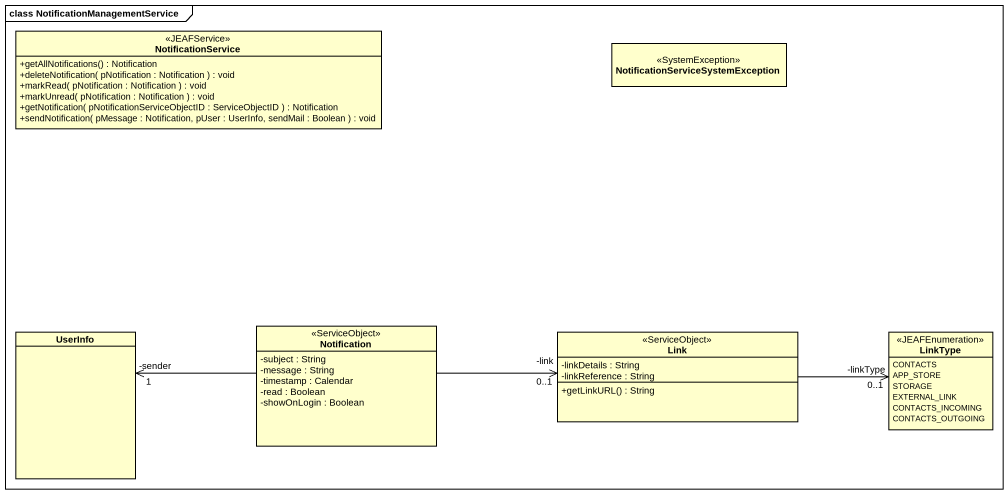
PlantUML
@startuml
mainframe class NotificationManagementService
hide circle
hide empty members
skinparam classAttributeIconSize 0
interface NotificationService <<JEAFService>> {
  +getAllNotifications() : Notification
  +deleteNotification( pNotification : Notification ) : void
  +markRead( pNotification : Notification ) : void
  +markUnread( pNotification : Notification ) : void
  +getNotification( pNotificationServiceObjectID : ServiceObjectID ) : Notification
  +sendNotification( pMessage : Notification, pUser : UserInfo, sendMail : Boolean ) : void
}
class "NotificationServiceSystemException" as NotificationServiceSystemExc <<SystemException>>
class UserInfo
class Notification <<ServiceObject>> {
  -subject : String
  -message : String
  -timestamp : Calendar
  -read : Boolean
  -showOnLogin : Boolean
}
class Link <<ServiceObject>> {
  -linkDetails : String
  -linkReference : String
  +getLinkURL() : String
}
enum LinkType <<JEAFEnumeration>> {
  CONTACTS
  APP_STORE
  STORAGE
  EXTERNAL_LINK
  CONTACTS_INCOMING
  CONTACTS_OUTGOING
}
Notification -left-> "-sender\n1" UserInfo
Notification -right-> "-link\n0..1" Link
Link -right-> "-linkType\n0..1" LinkType
@enduml
